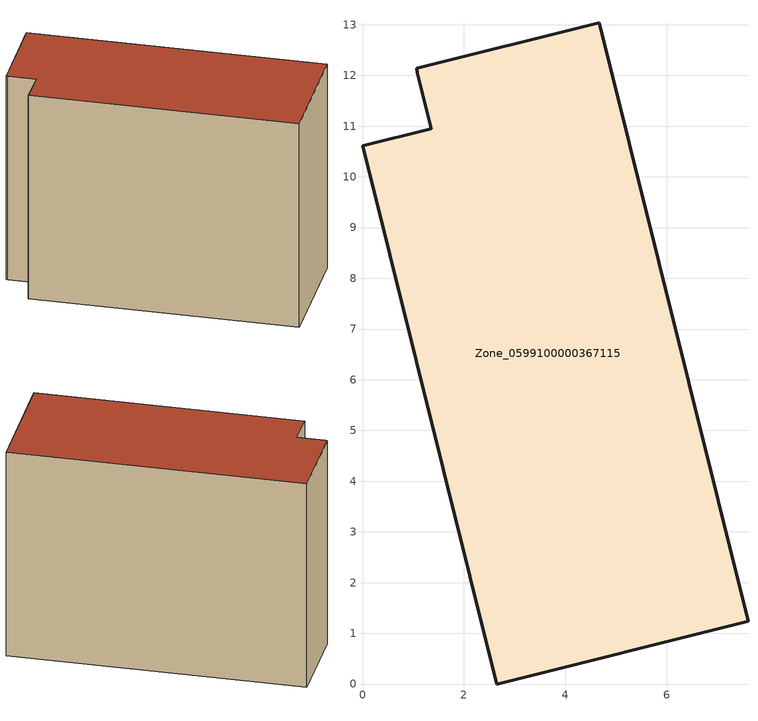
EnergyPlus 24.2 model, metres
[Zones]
Zone_0599100000367115
 floor ground (C_G): 1.06,12.14 4.67,13.04 7.6,1.24 2.64,0 0,10.62 1.36,10.95 1.08,12.06 z0
 wall outside (C_F): 2.64,0 7.6,1.24 4.67,13.04 1.06,12.14 1.08,12.06 1.36,10.95 0,10.62 2.64,0 z0:9.1
 roof outside (C_R): 4.67,13.04 1.06,12.14 1.08,12.06 1.36,10.95 0,10.62 2.64,0 7.6,1.24 z9.1
[BUILDING]
Pand.0599100000367115: North Axis=0; Terrain=City; Loads Convergence Tolerance Value=0.04; Temperature Convergence Tolerance Value=0.4; Solar Distribution=FullExterior; Maximum Number of Warmup Days=25; Minimum Number of Warmup Days=1
[Site:Location]
Rotterdam.The.Hague.AP_ZH_NLD Design_Conditions: Latitude=51.96; Longitude=4.45; Time Zone=1; Elevation=-4.5
[SITE:GROUNDTEMPERATURE:BUILDINGSURFACE]
18, 18, 18, 18, 18, 18, 18, 18, 18, 18, 18, 18
[MATERIAL] Thermal Absorptance=0.9; Solar Absorptance=0.7; Visible Absorptance=0.7
Name | Roughness | Thickness | Conductivity | Density | Specific Heat
G.TI.1992-2005 | MediumSmooth | 0.15 | 0.06 | 540 | 1210
F.TI.1992-2005 | Rough | 0.3 | 0.12 | 1920 | 840
R.TI.1992-2005 | MediumRough | 0.2 | 0.08 | 1500 | 1000
[CONSTRUCTION]
C_G: G.TI.1992-2005
C_F: F.TI.1992-2005
C_R: R.TI.1992-2005
[ZONE]
Zone_0599100000367115: Type=1; Multiplier=1; Ceiling Height=Autocalculate; Volume=Autocalculate; Floor Area=autocalculate; Part of Total Floor Area=Yes
[ZONEINFILTRATION:DESIGNFLOWRATE]
Infil_Zone_0599100000367115: Zone or ZoneList or Space or SpaceList=Zone_0599100000367115; Schedule=AlwaysOn; Design Flow Rate Calculation Method=Flow/Area; Flow Rate per Floor Area=0.0015; Constant Term Coefficient=1; Temperature Term Coefficient=0; Velocity Term Coefficient=0; Velocity Squared Term Coefficient=0
[HVACTEMPLATE:ZONE:IDEALLOADSAIRSYSTEM]
Zone_0599100000367115: Maximum Heating Supply Air Temperature=50; Minimum Cooling Supply Air Temperature=13; Maximum Heating Supply Air Humidity Ratio=0.0156; Minimum Cooling Supply Air Humidity Ratio=0.0077; Heating Limit=NoLimit; Cooling Limit=NoLimit; Dehumidification Control Type=ConstantSensibleHeatRatio; Cooling Sensible Heat Ratio=0.7; Dehumidification Setpoint=60; Humidification Control Type=None; Humidification Setpoint=30; Outdoor Air Method=None; Outdoor Air Flow Rate per Person=0.00944; Outdoor Air Flow Rate per Zone Floor Area=0; Outdoor Air Flow Rate per Zone=0; Demand Controlled Ventilation Type=None; Outdoor Air Economizer Type=NoEconomizer; Heat Recovery Type=None; Sensible Heat Recovery Effectiveness=0.7; Latent Heat Recovery Effectiveness=0.65
[ZONECONTROL:THERMOSTAT]
ThermostatControl_Zone_0599100000367115: Zone or ZoneList=Zone_0599100000367115; Control Type Schedule=DualSetpointControlType; Control 1=Thermostat_Zone_0599100000367115; Temperature Difference Between Cutout And Setpoint=0
[THERMOSTATSETPOINT:DUALSETPOINT]
Thermostat_Zone_0599100000367115: Heating Setpoint Temperature Schedule=HeatingSetpoint_Zone_0599100000367115; Cooling Setpoint Temperature Schedule=CoolingSetpoint_Zone_0599100000367115
[SCHEDULE:COMPACT]
HeatingSetpoint_Zone_0599100000367115: Through: 12/31, For: AllDays, Until: 24:00, 21
CoolingSetpoint_Zone_0599100000367115: Through: 12/31, For: AllDays, Until: 24:00, 24
DualSetpointControlType: Through: 12/31, For: AllDays, Until: 24:00, 4
AlwaysOn: Through: 12/31, For: AllDays, Until: 24:00, 1
